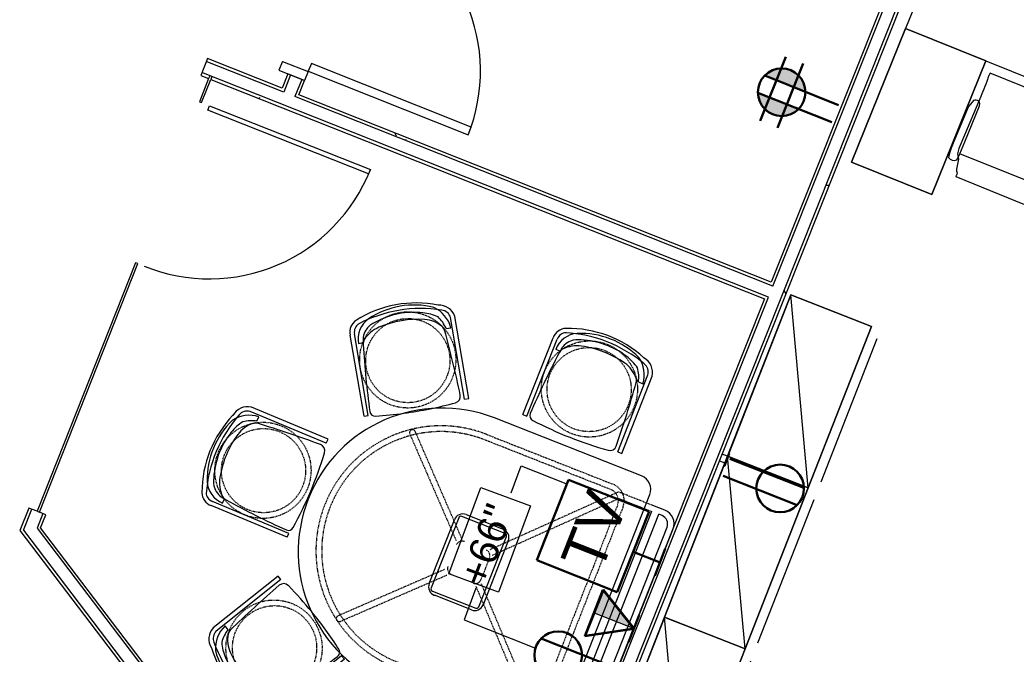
# Model space of a CAD drawing. Header units: inches. Extents: x -13 to 4331, y -638 to 2885.
# Drawn here: x 3020.1 to 3227.2, y 1722.7 to 1854.6 of the extents above; entities that cross this region are included whole.
import ezdxf

# ---------------------------------------------------------------- set-up
doc = ezdxf.new("R2010")
doc.units = ezdxf.units.IN
doc.header["$MEASUREMENT"] = 0
doc.linetypes.add('Steelcase Hidden Lines', pattern=[0.11811, 0.07874, -0.03937])
for name, color, linetype, lineweight in [('A-ANNO-NOTE', 131, 'Continuous', 30), ('A-DETL', 90, 'Continuous', 9), ('A-DOOR', 31, 'Continuous', 13), ('A-DOOR-FRAM', 31, 'Continuous', 20), ('A-GENM', 13, 'Continuous', 9), ('A-WALL', 113, 'Continuous', 9), ('A-WALL-PATT', 111, 'Continuous', 13), ('E-ELEC-FIXT', 91, 'Continuous', 9), ('G-ANNO-TEXT', 231, 'Continuous', 9), ('I-FURN', 30, 'Continuous', 9), ('I-FURN-PNLS', 30, 'Continuous', 9), ('I-WALL', 2, 'Continuous', 13)]:
    doc.layers.add(name, color=color, linetype=linetype, lineweight=lineweight)
doc.styles.add('Swis721 Lt BT', font='swissl.ttf', dxfattribs={"height": 9})
doc.styles.add('Swis721 Lt BT_1', font='swissl.ttf', dxfattribs={"height": 6})
pattern_1 = [(0, (0, 0), (30.72, 7.68), [1.267, -21.773, 1.267, -21.773, -122.88]), (0, (0, 0), (30.72, 7.68), [-46.08, 1.267, -44.813, 1.267, -21.773, -53.76]), (0, (0, 0), (30.72, 7.68), [-115.2, 1.267, -14.093, 1.267, -37.133]), (120, (11.52, 3.84), (-22.011075, 22.7643), [1.267, -21.773, 1.267, -21.773, -122.88]), (120, (11.52, 3.84), (-22.011075, 22.7643), [-46.08, 1.267, -44.813, 1.267, -21.773, -53.76]), (120, (11.52, 3.84), (-22.011075, 22.7643), [-115.2, 1.267, -14.093, 1.267, -37.133]), (240, (15.36, 19.2), (-8.708925, -30.4443), [1.267, -21.773, 1.267, -21.773, -122.88]), (240, (15.36, 19.2), (-8.708925, -30.4443), [-46.08, 1.267, -44.813, 1.267, -21.773, -53.76]), (240, (15.36, 19.2), (-8.708925, -30.4443), [-115.2, 1.267, -14.093, 1.267, -37.133])]

# ---------------------------------------------------------------- blocks, each defined once
blk = doc.blocks.new('F - BENCHING _RECTANGULAR-1 CHAIRS_ - F - BENCHING _RECTANGULAR-1 CHAIRS_-5112091-FIRST FLOOR POWER _ SIGNAL')
at = {"layer": 'I-FURN'}
for p, q in [((8.75, 39.66), (-8.68, 39.66)), ((-9.14, 38.18), (-9.54, 36.11)), ((-8.99, 38.56), (-9.14, 38.18)), ((-8.74, 38.82), (-8.99, 38.56)), ((9.06, 38.56), (8.8, 38.82)), ((9.13, 38.42), (9.06, 38.56)), ((9.21, 38.18), (9.13, 38.42)), ((9.61, 36.11), (9.21, 38.18)), ((-11.7, 35.95), (-11.77, 35.18)), ((-11.59, 36.56), (-11.7, 35.95)), ((-9.77, 35.78), (-10.18, 35.18)), ((-9.79, 36.11), (-9.81, 36.34)), ((-9.73, 34.95), (-9.79, 36.11)), ((-9.54, 36.11), (-9.77, 35.78)), ((9.84, 35.78), (9.61, 36.11)), ((9.86, 36.11), (9.79, 34.95)), ((10.24, 35.18), (9.84, 35.78)), ((9.88, 36.34), (9.86, 36.11)), ((11.77, 35.95), (11.66, 36.56)), ((11.84, 35.18), (11.77, 35.95)), ((-11.8, 34.53), (-11.85, 32.67)), ((-11.77, 35.18), (-11.8, 34.53)), ((-10.18, 35.18), (-10.28, 34.02)), ((-10.28, 34.02), (-10.28, 31.02)), ((-9.68, 32.27), (-9.73, 34.95)), ((-9.73, 34.95), (9.79, 34.95)), ((9.79, 34.95), (9.75, 32.27)), ((10.35, 34.02), (10.24, 35.18)), ((10.35, 31.02), (10.35, 34.02)), ((11.87, 34.53), (11.84, 35.18)), ((11.92, 32.67), (11.87, 34.53)), ((-11.85, 32.67), (-11.75, 25.67)), ((-9.68, 24.18), (-9.68, 32.27)), ((9.75, 32.27), (9.75, 24.18)), ((11.82, 25.67), (11.92, 32.67)), ((-10.28, 31.02), (-10.17, 23.35)), ((10.24, 23.35), (10.35, 31.02)), ((-11.75, 25.67), (-11.69, 25.08)), ((-11.69, 25.08), (-11.2, 23.58)), ((11.27, 23.58), (11.76, 25.08)), ((11.76, 25.08), (11.82, 25.67)), ((-9.74, 23.68), (-9.68, 24.18)), ((9.75, 24.18), (9.81, 23.68)), ((-10.14, 17.03), (10.2, 17.03))]:
    blk.add_line(p, q, dxfattribs=at)
for centre, radius, start, end in [((-10.82, 35.49), 1.32, 40.065, 125.935), ((10.89, 35.49), 1.32, 54.065, 139.935), ((-10.48, 24.43), 1.12, 229.743, 286.0891), ((-10.4, 24.1), 0.781, 286.8466, 327.6782), ((10.47, 24.1), 0.781, 212.3218, 253.1534), ((10.55, 24.43), 1.12, 253.9109, 310.257)]:
    blk.add_arc(centre, radius, start, end, dxfattribs=at)
for points, knots in [([(-8.68, 39.66), (-8.68, 39.66), (-8.69, 39.64), (-8.7, 39.59), (-8.71, 39.53), (-8.71, 39.44), (-8.72, 39.34), (-8.73, 39.19), (-8.73, 39.01), (-8.74, 38.87), (-8.74, 38.82)], [0, 0, 0, 0, 0.111111, 0.222222, 0.333333, 0.444444, 0.555556, 0.666667, 0.888889, 1, 1, 1, 1]), ([(8.8, 38.82), (8.8, 39.01), (8.79, 39.28), (8.78, 39.5), (8.77, 39.59), (8.76, 39.64), (8.75, 39.66), (8.75, 39.66)], [0, 0, 0, 0, 0.444444, 0.666667, 0.777778, 0.888889, 1, 1, 1, 1]), ([(-10.18, 17.97), (-10.18, 17.89), (-10.18, 17.73), (-10.18, 17.4), (-10.16, 17.1), (-10.14, 17.03), (-10.14, 17.03)], [0, 0, 0, 0, 0.181818, 0.363636, 0.727273, 1, 1, 1, 1]), ([(10.2, 17.03), (10.21, 17.03), (10.21, 17.03), (10.22, 17.06), (10.23, 17.12), (10.23, 17.19), (10.24, 17.27), (10.25, 17.41), (10.25, 17.64), (10.25, 17.85), (10.25, 17.97)], [0, 0, 0, 0, 0.090909, 0.181818, 0.272727, 0.363636, 0.454545, 0.545455, 0.727273, 1, 1, 1, 1])]:
    blk.add_open_spline(points, degree=3, knots=knots, dxfattribs=at)
for points in [[(-10.17, 23.35), (-10.16, 22.62), (-10.15, 21.16), (-10.14, 19.68), (-10.13, 18.94)], [(10.2, 18.94), (10.2, 19.68), (10.21, 21.16), (10.23, 22.62), (10.24, 23.35)], [(-10.13, 18.94), (-10.14, 18.78), (-10.16, 18.46), (-10.17, 18.13), (-10.18, 17.97)], [(10.25, 17.97), (10.24, 18.13), (10.23, 18.46), (10.21, 18.78), (10.2, 18.94)]]:
    blk.add_open_spline(points, degree=3, dxfattribs=at)
at = {"layer": 'I-FURN-PNLS'}
for p, q in [((30, 15), (-30, 15)), ((-30, 15), (-30, -15)), ((30, -15), (30, 15)), ((-30, -15), (30, -15))]:
    blk.add_line(p, q, dxfattribs=at)
blk = doc.blocks.new('Furniture 54 - Furniture 1-5239269-FIRST FLOOR POWER _ SIGNAL')
at = {"layer": 'I-FURN'}
for p, q in [((2789.81, 1300.35), (2786.16, 1270.57)), ((2786.16, 1270.57), (2789.81, 1300.35)), ((2807.68, 1298.15), (2789.81, 1300.35)), ((2789.81, 1300.35), (2807.68, 1298.15)), ((2804.02, 1268.38), (2807.68, 1298.15)), ((2807.68, 1298.15), (2804.02, 1268.38)), ((2786.16, 1270.57), (2804.02, 1268.38)), ((2804.02, 1268.38), (2786.16, 1270.57))]:
    blk.add_line(p, q, dxfattribs=at)
blk = doc.blocks.new('Steelcase - Media Scape - Table - Stool Height - Medium D Shape with Attached Totem - Laminate Top - Single Monitor-5438719-FIRST FLOOR POWER _ SIGNAL')
at = {"layer": 'I-FURN'}
for p, q in [((56.55, 0), (12.53, 0)), ((56.38, -1.31), (12.63, -1.31)), ((9.53, -3), (9.53, -5.69)), ((10.78, -3.17), (10.78, -3.88)), ((58.23, -3.88), (10.78, -3.88)), ((58.23, -3.88), (58.23, -3.16)), ((59.55, -5.69), (59.55, -3)), ((10.78, -5.5), (58.3, -5.5)), ((61.41, -7.14), (7.66, -7.14)), ((4.66, -10.14), (4.66, -43.01)), ((64.41, -43.01), (64.41, -10.14)), ((27.4, -31), (41.68, -31)), ((25.52, -41.14), (25.52, -32.87)), ((26.2, -32.18), (26.2, -41.85)), ((42.38, -31.68), (26.7, -31.68)), ((42.88, -41.85), (42.88, -32.18)), ((43.55, -32.87), (43.55, -41.14)), ((26.7, -42.35), (42.38, -42.35)), ((41.67, -43.03), (27.41, -43.03))]:
    blk.add_line(p, q, dxfattribs=at)
at = {"layer": 'I-FURN', "linetype": 'Steelcase Hidden Lines'}
for p, q in [((9.53, -5.69), (9.53, -13.38)), ((10.78, -12.85), (10.78, -5.5)), ((58.3, -12.85), (58.3, -5.5)), ((59.55, -5.69), (59.55, -13.38)), ((12.15, -11.37), (56.79, -11.37)), ((9.53, -13.38), (30.48, -33.84)), ((31.35, -32.94), (10.78, -12.85)), ((12.15, -12.57), (56.79, -12.57)), ((58.3, -12.85), (37.73, -32.94)), ((38.6, -33.84), (59.55, -13.38)), ((8.45, -43.23), (8.45, -15.07)), ((9.65, -15.07), (9.65, -43.23)), ((59.29, -15.07), (59.29, -43.23)), ((60.49, -15.07), (60.49, -43.23)), ((32.1, -33.33), (36.98, -33.33)), ((30.4, -40.25), (13.32, -57.33)), ((14.24, -58.18), (31.28, -41.14)), ((37.78, -41.14), (54.89, -58.24)), ((55.74, -57.33), (38.66, -40.25))]:
    blk.add_line(p, q, dxfattribs=at)
at = {"layer": 'I-FURN'}
for centre, radius, start, end in [((56.55, -3), 3, 0, 90), ((12.53, -3), 3, 90, 180), ((12.63, -3.17), 1.85, 90, 180), ((56.38, -3.16), 1.85, 0, 90), ((7.66, -10.14), 3, 90, 180), ((61.41, -10.14), 3, 0, 90), ((27.4, -32.87), 1.88, 90, 180), ((41.68, -32.87), 1.88, 360, 90), ((26.7, -32.18), 0.5, 90, 180), ((42.38, -32.18), 0.5, 0, 90), ((27.41, -41.14), 1.89, 180, 270), ((41.67, -41.14), 1.89, 270, 0), ((34.54, -43.01), 29.87, 180, 360), ((26.7, -41.85), 0.5, 180, 270), ((42.38, -41.85), 0.5, 270, 360)]:
    blk.add_arc(centre, radius, start, end, dxfattribs=at)
at = {"layer": 'I-FURN', "linetype": 'Steelcase Hidden Lines'}
for centre, radius, start, end in [((12.15, -15.07), 3.7, 90, 180), ((56.79, -15.07), 3.7, 0, 90), ((12.15, -15.07), 2.5, 90, 180), ((56.79, -15.07), 2.5, 0, 90), ((32.1, -34.58), 1.25, 90, 180), ((36.98, -34.58), 1.25, 0, 90), ((32.1, -39.45), 1.25, 180, 270), ((36.98, -39.45), 1.25, 270, 360), ((34.47, -43.23), 26.02, 180, 360), ((34.47, -43.23), 24.82, 180, 360), ((13.77, -57.77), 0.625, 134.9966, 318.8971), ((55.3, -57.77), 0.625, 228.904, 45.0034)]:
    blk.add_arc(centre, radius, start, end, dxfattribs=at)
blk = doc.blocks.new('Steelcase - Seating - QiVi 428 Series - Collaborative Stool - With Arm - Upholstered Seat-5442128-FIRST FLOOR POWER _ SIGNAL')
at = {"layer": 'I-FURN'}
for p, q in [((-10.79, 0.82), (-10.79, 17.92)), ((-9.89, 0.82), (-9.89, 18.04)), ((10.39, 0.82), (10.39, 18.01)), ((11.31, 0.82), (11.31, 18.1)), ((-9.4, 15.93), (-8.39, 15.93)), ((9.08, 15.92), (10.08, 15.92)), ((-10.79, 0.82), (-9.89, 0.82)), ((10.39, 0.82), (11.31, 0.82))]:
    blk.add_line(p, q, dxfattribs=at)
at = {"layer": 'I-FURN', "linetype": 'Steelcase Hidden Lines'}
for centre, radius in [((0.13, 10.82), 10), ((0.12, 10.68), 8.75)]:
    blk.add_circle(centre, radius, dxfattribs=at)
at = {"layer": 'I-FURN'}
for centre, radius, start, end in [((-7.92, 18.1), 2.87, 112.5463, 183.4526), ((-0.08, -0.79), 23.33, 69.0021, 112.5463), ((-0.02, -6.46), 27.76, 71.3661, 108.6339), ((0.48, 4.93), 17.17, 66.5517, 113.8983), ((7.9, 17.55), 3.45, 9.1107, 83.6604), ((-7.76, 18.04), 2.13, 116, 180), ((-4.21, 15.96), 5.19, 115.8845, 180.3728), ((-4.33, 15.61), 4.16, 102.0874, 133.3802), ((0.26, 3.87), 16.73, 73.9234, 109.0533), ((0.18, -1.7), 20.78, 76.5615, 103.4385), ((1.99, 9.88), 10.48, 56.0766, 73.9234), ((3.58, 15.33), 6.53, 5.1924, 55.1011), ((8.11, 17.66), 2.31, 8.6339, 71.3661), ((-4.54, 15.83), 3.86, 133.3802, 178.6198), ((-4.54, 15.83), 3.86, 133.3802, 178.6198), ((-3.04, 11.79), 6.91, 103.4385, 137.0794), ((3.52, 12.28), 6.4, 41.0977, 76.5615), ((2.26, 14.34), 7, 13.0614, 37.1865), ((162.99, -3.25), 172.49, 173.7599, 178.4047), ((-6.37, 15.27), 2.12, 144.5685, 173.7599), ((7.19, 15.49), 1.53, 5.5874, 41.0977), ((-241.76, -8.87), 251.67, 2.4378, 5.5874), ((-8.33, 1.52), 1.11, 178.4047, 264.1257), ((0.12, 83.62), 83.64, 264.1257, 275.7023), ((8.29, 1.78), 1.39, 275.7023, 2.4378)]:
    blk.add_arc(centre, radius, start, end, dxfattribs=at)
blk = doc.blocks.new('Steelcase - Seating - QiVi 428 Series - Collaborative Stool - With Arm - Upholstered Seat-V14-FIRST FLOOR POWER _ SIGNAL')
at = {"layer": 'I-FURN'}
for p, q in [((-10.79, 0.82), (-10.79, 17.92)), ((-9.89, 0.82), (-9.89, 18.04)), ((10.39, 0.82), (10.39, 18.01)), ((11.31, 0.82), (11.31, 18.1)), ((-9.4, 15.93), (-8.39, 15.93)), ((9.08, 15.92), (10.08, 15.92)), ((-10.79, 0.82), (-9.89, 0.82)), ((10.39, 0.82), (11.31, 0.82))]:
    blk.add_line(p, q, dxfattribs=at)
at = {"layer": 'I-FURN', "linetype": 'Steelcase Hidden Lines'}
for centre, radius in [((0.13, 10.82), 10), ((0.12, 10.68), 8.75)]:
    blk.add_circle(centre, radius, dxfattribs=at)
at = {"layer": 'I-FURN'}
for centre, radius, start, end in [((-7.92, 18.1), 2.87, 112.5463, 183.4526), ((-0.08, -0.79), 23.33, 69.0021, 112.5463), ((-0.02, -6.46), 27.76, 71.3661, 108.6339), ((0.48, 4.93), 17.17, 66.5517, 113.8983), ((7.9, 17.55), 3.45, 9.1107, 83.6604), ((-7.76, 18.04), 2.13, 116, 180), ((-4.21, 15.96), 5.19, 115.8845, 180.3728), ((-4.33, 15.61), 4.16, 102.0874, 133.3802), ((0.26, 3.87), 16.73, 73.9234, 109.0533), ((0.18, -1.7), 20.78, 76.5615, 103.4385), ((1.99, 9.88), 10.48, 56.0766, 73.9234), ((3.58, 15.33), 6.53, 5.1924, 55.1011), ((8.11, 17.66), 2.31, 8.6339, 71.3661), ((-4.54, 15.83), 3.86, 133.3802, 178.6198), ((-4.54, 15.83), 3.86, 133.3802, 178.6198), ((-3.04, 11.79), 6.91, 103.4385, 137.0794), ((3.52, 12.28), 6.4, 41.0977, 76.5615), ((2.26, 14.34), 7, 13.0614, 37.1865), ((162.99, -3.25), 172.49, 173.7599, 178.4047), ((-6.37, 15.27), 2.12, 144.5685, 173.7599), ((7.19, 15.49), 1.53, 5.5874, 41.0977), ((-241.76, -8.87), 251.67, 2.4378, 5.5874), ((-8.33, 1.52), 1.11, 178.4047, 234.5305), ((-8.33, 1.52), 1.11, 234.5305, 264.1257), ((0.12, 83.62), 83.64, 264.1257, 270.696), ((0.12, 83.62), 83.64, 270.696, 275.7023), ((8.29, 1.78), 1.39, 275.7023, 2.4378)]:
    blk.add_arc(centre, radius, start, end, dxfattribs=at)
blk = doc.blocks.new('Steelcase - Seating - QiVi 428 Series - Collaborative Stool - With Arm - Upholstered Seat-V15-FIRST FLOOR POWER _ SIGNAL')
at = {"layer": 'I-FURN'}
for p, q in [((-10.79, 0.82), (-10.79, 17.92)), ((-9.89, 0.82), (-9.89, 18.04)), ((10.39, 0.82), (10.39, 18.01)), ((11.31, 0.82), (11.31, 18.1)), ((-9.4, 15.93), (-8.39, 15.93)), ((9.08, 15.92), (10.08, 15.92)), ((-10.79, 0.82), (-9.89, 0.82)), ((10.39, 0.82), (11.31, 0.82))]:
    blk.add_line(p, q, dxfattribs=at)
at = {"layer": 'I-FURN', "linetype": 'Steelcase Hidden Lines'}
for centre, radius in [((0.13, 10.82), 10), ((0.12, 10.68), 8.75)]:
    blk.add_circle(centre, radius, dxfattribs=at)
at = {"layer": 'I-FURN'}
for centre, radius, start, end in [((-7.92, 18.1), 2.87, 112.5463, 183.4526), ((-0.08, -0.79), 23.33, 69.0021, 112.5463), ((-0.02, -6.46), 27.76, 71.3661, 108.6339), ((0.48, 4.93), 17.17, 66.5517, 113.8983), ((7.9, 17.55), 3.45, 9.1107, 83.6604), ((-7.76, 18.04), 2.13, 116, 180), ((-4.21, 15.96), 5.19, 115.8845, 180.3728), ((-4.33, 15.61), 4.16, 102.0874, 133.3802), ((0.26, 3.87), 16.73, 73.9234, 109.0533), ((0.18, -1.7), 20.78, 76.5615, 103.4385), ((1.99, 9.88), 10.48, 56.0766, 73.9234), ((3.58, 15.33), 6.53, 5.1924, 55.1011), ((8.11, 17.66), 2.31, 8.6339, 71.3661), ((-4.54, 15.83), 3.86, 133.3802, 178.6198), ((-4.54, 15.83), 3.86, 133.3802, 178.6198), ((-3.04, 11.79), 6.91, 103.4385, 137.0794), ((3.52, 12.28), 6.4, 41.0977, 76.5615), ((2.26, 14.34), 7, 13.0614, 37.1865), ((162.99, -3.25), 172.49, 173.7599, 178.4047), ((-6.37, 15.27), 2.12, 144.5685, 173.7599), ((7.19, 15.49), 1.53, 5.5874, 41.0977), ((-241.76, -8.87), 251.67, 2.4378, 5.5874), ((-8.33, 1.52), 1.11, 178.4047, 264.1257), ((0.12, 83.62), 83.64, 264.1257, 268.1954), ((0.12, 83.62), 83.64, 268.1954, 271.9874), ((0.12, 83.62), 83.64, 271.9874, 275.7023), ((8.29, 1.78), 1.39, 275.7023, 2.4378)]:
    blk.add_arc(centre, radius, start, end, dxfattribs=at)
blk = doc.blocks.new('furniture_storage_file_label - 36_x5 High-5454851-FIRST FLOOR POWER _ SIGNAL')
at = {"layer": 'I-FURN'}
for p, q in [((0, 0), (36, 18)), ((0, 0), (0, 18)), ((0, 18), (36, 18)), ((36, 18), (36, 0)), ((36, 0), (0, 0)), ((34.05, -2), (2.05, -2))]:
    blk.add_line(p, q, dxfattribs=at)
blk = doc.blocks.new('Color Block - Color Block-5454858-FIRST FLOOR POWER _ SIGNAL')
at = {"layer": 'A-GENM'}
for p, q in [((-18, 8.81), (-18, -9)), ((18, 9), (-17.4, 9)), ((18, -9), (18, 9)), ((-18, -9), (18, -9))]:
    blk.add_line(p, q, dxfattribs=at)
blk = doc.blocks.new('Color Block - Color Block-V50-FIRST FLOOR POWER _ SIGNAL')
at = {"layer": 'A-GENM'}
for p, q in [((15.85, 9), (-18, 9)), ((-18, 9), (-18, -9)), ((18, -9), (18, 8.81)), ((-18, -9), (18, -9))]:
    blk.add_line(p, q, dxfattribs=at)
blk = doc.blocks.new('Color Block - Color Block-V51-FIRST FLOOR POWER _ SIGNAL')
at = {"layer": 'A-GENM'}
for p, q in [((18, 9), (-18, 9)), ((-18, 9), (-18, -9)), ((18, -9), (18, 9)), ((-18, -9), (18, -9))]:
    blk.add_line(p, q, dxfattribs=at)
blk = doc.blocks.new('Single Glass Door - 36_ x 96_-5545043-FIRST FLOOR POWER _ SIGNAL')
at = {"layer": 'A-DOOR', "lineweight": 20}
for p, q in [((17, -2), (18, -2)), ((17, -38), (17, -2)), ((18, -2), (18, -38)), ((18, -38), (17, -38))]:
    blk.add_line(p, q, dxfattribs=at)
at = {"layer": 'A-DOOR', "lineweight": 9}
blk.add_arc((18, -2), 36, 179.5, 270, dxfattribs=at)
blk = doc.blocks.new('Single Flush - OTJ_SOLIDFLUSH_ALUM-5659429-FIRST FLOOR POWER _ SIGNAL')
at = {"layer": 'A-DOOR', "lineweight": 20}
for p, q in [((16.15625, 37.6875), (16.15625, 1.875)), ((17.90625, 37.6875), (16.15625, 37.6875)), ((17.90625, 1.875), (17.90625, 37.6875)), ((16.15625, 1.875), (17.90625, 1.875))]:
    blk.add_line(p, q, dxfattribs=at)
at = {"layer": 'A-DOOR', "lineweight": 9}
blk.add_arc((17.90625, 1.875), 35.8125, 90, 180.5, dxfattribs=at)
at = {"layer": 'A-DOOR-FRAM'}
for p, q in [((-20, -3.875), (-20, 1.875)), ((-20, 1.875), (-18, 1.875)), ((-18, -3.875), (-18, 1.875)), ((18.000004, -3.875), (18.000004, 1.875)), ((18.000004, 1.875), (20.000004, 1.875)), ((20.000004, -3.875), (20.000004, 1.875)), ((-20, -3.875), (-18, -3.875)), ((18.000004, -3.875), (20.000004, -3.875))]:
    blk.add_line(p, q, dxfattribs=at)
blk = doc.blocks.new('PS - Power Device _Wall Base_ - Duplex-V55-FIRST FLOOR POWER _ SIGNAL')
at = {"layer": 'E-ELEC-FIXT'}
for p, q in [((3167.22, 1763.86), (3166.09, 1764.3)), ((3166.44, 1761.88), (3167.45, 1764.44)), ((3167.62, 1764.37), (3166.62, 1761.81)), ((3167.62, 1764.37), (3167.45, 1764.44)), ((3165.53, 1762.91), (3166.67, 1762.46)), ((3166.44, 1761.88), (3166.62, 1761.81))]:
    blk.add_line(p, q, dxfattribs=at)

msp = doc.modelspace()

# ---------------------------------------------------------------- hatches: boundary and pattern name
at = {"layer": 'A-ANNO-NOTE', "lineweight": 9}
for points in [[(3183, 1841.52), (3176.08, 1843.87), (3175.13, 1843.19), (3180.4, 1842.07)], [(3176.08, 1843.87), (3177.81, 1844.44), (3177.42, 1844.37)], [(3176.08, 1843.87), (3179.37, 1844.4), (3177.81, 1844.44)], [(3182.33, 1842.64), (3179.37, 1844.4), (3176.08, 1843.87), (3181.13, 1842.87)], [(3176.08, 1843.87), (3177.42, 1844.37), (3176.79, 1844.19)], [(3183, 1841.52), (3182.33, 1842.64), (3176.08, 1843.87), (3180.4, 1842.4)], [(3179.37, 1844.4), (3178.59, 1844.48), (3177.81, 1844.44)], [(3182.33, 1842.64), (3181.17, 1843.68), (3179.37, 1844.4), (3181.93, 1842.87)], [(3181.17, 1843.68), (3180, 1844.24), (3179.37, 1844.4)], [(3181.17, 1843.68), (3180.6, 1844), (3180, 1844.24)], [(3183.42, 1839.62), (3175.13, 1843.19), (3174.94, 1843), (3180.4, 1840.83)], [(3183.42, 1839.62), (3183.37, 1840.27), (3175.13, 1843.19), (3180.4, 1840.92)], [(3183.37, 1840.27), (3183, 1841.52), (3175.13, 1843.19), (3180.4, 1841.32)], [(3182.33, 1842.64), (3181.79, 1843.2), (3181.17, 1843.68), (3182.07, 1842.87)], [(3183, 1841.52), (3182.77, 1841.99), (3182.33, 1842.64)], [(3183.37, 1840.27), (3183.29, 1840.66), (3183, 1841.52)], [(3183.29, 1840.66), (3183.19, 1841.03), (3183, 1841.52)], [(3181.91, 1835.97), (3182, 1836.06), (3173.52, 1839.44), (3180.4, 1836.6)], [(3181.91, 1835.97), (3173.52, 1839.44), (3173.62, 1838.54), (3180.4, 1836.44)], [(3181.51, 1835.63), (3181.91, 1835.97), (3173.62, 1838.54), (3180.4, 1836.04)], [(3174.17, 1837.08), (3173.62, 1838.54), (3173.79, 1837.91)], [(3176.46, 1835.01), (3181.51, 1835.63), (3173.62, 1838.54)], [(3176.46, 1835.01), (3173.62, 1838.54), (3174.17, 1837.08)], [(3175.77, 1835.39), (3174.17, 1837.08), (3174.61, 1836.43)], [(3176.46, 1835.01), (3174.17, 1837.08), (3175.77, 1835.39)], [(3175.77, 1835.39), (3174.61, 1836.43), (3175.05, 1835.95)], [(3177.58, 1834.67), (3181.51, 1835.63), (3176.46, 1835.01)], [(3177.58, 1834.67), (3179.52, 1834.7), (3181.51, 1835.63), (3180.4, 1835.36)], [(3179.52, 1834.7), (3180.15, 1834.88), (3181.51, 1835.63), (3180.4, 1835.11)], [(3180.15, 1834.88), (3180.97, 1835.26), (3181.51, 1835.63), (3180.4, 1835.02)], [(3178.75, 1834.59), (3179.52, 1834.7), (3177.58, 1834.67)], [(3178.35, 1834.59), (3178.75, 1834.59), (3177.58, 1834.67)], [(3147.81, 1728.01), (3141.39, 1736.08), (3139.5, 1731.28)]]:
    msp.add_hatch(color=256, dxfattribs=at).paths.add_polyline_path(points, flags=0)
at = {"layer": 'A-WALL-PATT', "lineweight": 9}
h = msp.add_hatch(dxfattribs=at)
h.set_pattern_fill('FP_13', color=256, style=0, pattern_type=2)
h.set_pattern_definition(pattern_1)
h.paths.add_polyline_path([(3083.77, 1566.32), (3084.37, 1567.82), (3083.79, 1568.05), (3083.19, 1566.55)], flags=0)
h.paths.add_polyline_path([(3084.56, 1568.28), (3109.8, 1631.59), (3109.36, 1632.17), (3083.98, 1568.52)], flags=0)
h.paths.add_polyline_path([(3110.88, 1634.3), (3175.7, 1796.93), (3175.15, 1797.15), (3156, 1749.11), (3155.9, 1748.73), (3139.69, 1707.63), (3139.39, 1707.09), (3139.13, 1706.82), (3110.44, 1634.88), (3110.71, 1634.52)], flags=0)
h.paths.add_polyline_path([(3176.66, 1799.24), (3208.64, 1879.45), (3208.06, 1879.69), (3176.08, 1799.47), (3176.31, 1799.38)], flags=0)
h.paths.add_polyline_path([(3209.57, 1881.78), (3248.89, 1980.38), (3248.31, 1980.61), (3208.99, 1882.01), (3209.22, 1881.92)], flags=0)
h.paths.add_polyline_path([(3249.82, 1982.7), (3305.39, 2122.05), (3304.81, 2122.28), (3249.24, 1982.93), (3249.47, 1982.84)], flags=0)
h = msp.add_hatch(dxfattribs=at)
h.set_pattern_fill('FP_13', color=256, style=0, pattern_type=2)
h.set_pattern_definition(pattern_1)
h.paths.add_polyline_path([(3086.67, 1565.16), (3087.27, 1566.66), (3086.69, 1566.89), (3086.09, 1565.39)], flags=0)
h.paths.add_polyline_path([(3087.46, 1567.13), (3135.67, 1688.02), (3135.09, 1688.25), (3086.88, 1567.36)], flags=0)
h.paths.add_polyline_path([(3136.59, 1690.34), (3254.15, 1985.13), (3253.57, 1985.37), (3136.01, 1690.57), (3136.11, 1690.53)], flags=0)
h.paths.add_polyline_path([(3254.34, 1985.6), (3308.29, 2120.89), (3307.71, 2121.12), (3253.76, 1985.83), (3254.15, 1985.67)], flags=0)
h = msp.add_hatch(dxfattribs=at)
h.set_pattern_fill('FP_13', color=256, style=0, pattern_type=2)
h.set_pattern_definition(pattern_1)
h.paths.add_polyline_path([(3075.15, 1840.14), (3076.34, 1843.13), (3075.76, 1843.36), (3074.57, 1840.37), (3074.92, 1840.24)], flags=0)
h.paths.add_polyline_path([(3091.16, 1880.28), (3108.94, 1924.87), (3108.36, 1925.1), (3090.58, 1880.51)], flags=0)
h.paths.add_polyline_path([(3123.76, 1962.02), (3147.41, 2021.32), (3146.83, 2021.55), (3123.18, 1962.25)], flags=0)
h.paths.add_polyline_path([(3147.59, 2021.78), (3148.17, 2023.24), (3147.59, 2023.46), (3147.01, 2022.01), (3147.41, 2021.86)], flags=0)
h = msp.add_hatch(dxfattribs=at)
h.set_pattern_fill('FP_13', color=256, style=0, pattern_type=2)
h.set_pattern_definition(pattern_1)
h.paths.add_polyline_path([(3078.06, 1838.99), (3079.25, 1841.97), (3078.67, 1842.2), (3077.48, 1839.22)], flags=0)
h.paths.add_polyline_path([(3094.06, 1879.12), (3099.25, 1892.13), (3098.73, 1892.34), (3109.38, 1919.04), (3109.32, 1919.07), (3093.48, 1879.36)], flags=0)
h.paths.add_polyline_path([(3110.83, 1921.16), (3111.84, 1923.71), (3111.26, 1923.94), (3110.25, 1921.39)], flags=0)
h.paths.add_polyline_path([(3126.66, 1960.86), (3149.92, 2019.18), (3149.34, 2019.4), (3126.08, 1961.1)], flags=0)
h = msp.add_hatch(dxfattribs=at)
h.set_pattern_fill('FP_13', color=256, style=0, pattern_type=2)
h.set_pattern_definition(pattern_1)
h.paths.add_polyline_path([(3176.08, 1799.47), (3176.31, 1800.05), (3077.48, 1839.22), (3077.25, 1838.64), (3175.73, 1799.61)], flags=0)
h.paths.add_polyline_path([(3074.92, 1839.56), (3075.15, 1840.14), (3059.06, 1846.52), (3058.82, 1845.94), (3066.78, 1842.79)], flags=0)
h = msp.add_hatch(dxfattribs=at)
h.set_pattern_fill('FP_13', color=256, style=0, pattern_type=2)
h.set_pattern_definition(pattern_1)
h.paths.add_polyline_path([(3174.92, 1796.57), (3175.15, 1797.15), (3060, 1842.79), (3059.77, 1842.21), (3174.04, 1796.92)], flags=0)
h.paths.add_polyline_path([(3059.3, 1842.39), (3059.53, 1842.97), (3057.9, 1843.62), (3057.67, 1843.04), (3058.82, 1842.58)], flags=0)
h = msp.add_hatch(dxfattribs=at)
h.set_pattern_fill('FP_13', color=256, style=0, pattern_type=2)
h.set_pattern_definition(pattern_1)
h.paths.add_polyline_path([(3109.09, 1631.49), (3109.36, 1632.17), (3020.33, 1749.06), (3020.06, 1748.39), (3106, 1635.56)], flags=0)
h = msp.add_hatch(dxfattribs=at)
h.set_pattern_fill('FP_13', color=256, style=0, pattern_type=2)
h.set_pattern_definition(pattern_1)
h.paths.add_polyline_path([(3110.44, 1634.88), (3110.71, 1635.56), (3023.89, 1749.55), (3023.62, 1748.87), (3109.92, 1635.56)], flags=0)

# ---------------------------------------------------------------- linework, layer by layer
at = {"layer": 'A-ANNO-NOTE'}
for p, q in [((3174.03, 1833.58), (3179.35, 1846.91)), ((3177.59, 1832.16), (3182.91, 1845.49)), ((3190.29, 1836.88), (3174.94, 1843)), ((3188.87, 1833.32), (3173.52, 1839.44)), ((3167.71, 1763.31), (3183.1, 1757.28)), ((3167.71, 1763.31), (3183.1, 1757.28)), ((3134.14, 1758.96), (3127.54, 1742.22)), ((3150.88, 1752.37), (3134.14, 1758.96)), ((3166.31, 1759.75), (3181.7, 1753.71)), ((3144.29, 1735.62), (3150.88, 1752.37)), ((3154.27, 1744.59), (3152.07, 1739)), ((3127.54, 1742.22), (3144.29, 1735.62)), ((3153.17, 1741.79), (3147.59, 1743.99)), ((3137.53, 1726.47), (3141.31, 1736.07)), ((3137.61, 1726.49), (3141.39, 1736.08)), ((3147.74, 1728), (3141.31, 1736.07)), ((3147.81, 1728.01), (3141.39, 1736.08)), ((3148.83, 1730.79), (3146.64, 1725.21)), ((3147.74, 1728), (3137.53, 1726.47)), ((3147.81, 1728.01), (3137.61, 1726.49)), ((3143.84, 1719.9), (3128.47, 1725.96))]:
    msp.add_line(p, q, dxfattribs=at)
at = {"layer": 'A-ANNO-NOTE', "lineweight": 9}
for p, q in [((3174.94, 1843), (3183.42, 1839.62)), ((3182, 1836.06), (3173.52, 1839.44)), ((3141.39, 1736.08), (3139.5, 1731.28)), ((3147.81, 1728.01), (3141.39, 1736.08)), ((3139.5, 1731.28), (3147.81, 1728.01))]:
    msp.add_line(p, q, dxfattribs=at)
at = {"layer": 'A-ANNO-NOTE'}
for centre in [(3178.47, 1839.53), (3178.15, 1757.16), (3132.01, 1722.5)]:
    msp.add_circle(centre, 4.95, dxfattribs=at)
at = {"layer": 'A-ANNO-NOTE', "lineweight": 9}
for start, end in [(1.0343, 135.4831), (181.0343, 315.4831)]:
    msp.add_arc((3178.47, 1839.53), 4.95, start, end, dxfattribs=at)
at = {"layer": 'A-DETL'}
for p, q in [((3122.21, 1756.26), (3124.29, 1761.89)), ((3124.29, 1761.89), (3133.58, 1758.19)), ((3109.25, 1739.43), (3115.89, 1757.36)), ((3115.89, 1757.36), (3126.21, 1753.54)), ((3126.21, 1753.54), (3119.56, 1735.6)), ((3119.56, 1735.6), (3109.25, 1739.43)), ((3114.86, 1736.42), (3112.42, 1729.86)), ((3112.42, 1729.86), (3127.29, 1723.93))]:
    msp.add_line(p, q, dxfattribs=at)
at = {"layer": 'A-WALL', "lineweight": 13}
for p, q in [((3136.01, 1690.57), (3307.71, 2121.12)), ((3176.66, 1799.24), (3208.64, 1879.45)), ((3074.92, 1839.56), (3058.82, 1845.94)), ((3175.73, 1796.92), (3057.9, 1843.62)), ((3059.53, 1842.97), (3059.3, 1842.39)), ((3060, 1842.79), (3059.77, 1842.21)), ((3076.34, 1843.13), (3074.92, 1839.56)), ((3078.67, 1842.2), (3077.25, 1838.64)), ((3176.66, 1799.24), (3077.25, 1838.64)), ((3110.88, 1634.3), (3175.73, 1796.92)), ((3020.77, 1748.48), (3022.51, 1752.86)), ((3024.83, 1751.93), (3023.62, 1748.87)), ((3023.64, 1752.41), (3024.1, 1752.22)), ((3020.77, 1748.48), (3109.8, 1631.59)), ((3023.62, 1748.87), (3110.88, 1634.3))]:
    msp.add_line(p, q, dxfattribs=at)
at = {"layer": 'I-WALL'}
for p, q in [((3136.82, 1690.92), (3254.15, 1985.13)), ((3207.83, 1879.11), (3176.31, 1800.05)), ((3059.06, 1846.52), (3057.67, 1843.04)), ((3074.57, 1840.37), (3059.06, 1846.52)), ((3059.3, 1842.39), (3057.39, 1837.57)), ((3057.67, 1843.04), (3059.3, 1842.39)), ((3057.85, 1837.38), (3059.77, 1842.21)), ((3059.77, 1842.21), (3174.92, 1796.57)), ((3075.76, 1843.36), (3074.57, 1840.37)), ((3079.25, 1841.97), (3075.76, 1843.36)), ((3078.06, 1838.99), (3079.25, 1841.97)), ((3057.39, 1837.57), (3057.85, 1837.38)), ((3176.31, 1800.05), (3078.06, 1838.99)), ((3044.12, 1804.1), (3023.64, 1752.41)), ((3024.1, 1752.22), (3044.59, 1803.92)), ((3044.59, 1803.92), (3044.12, 1804.1)), ((3174.92, 1796.57), (3155.85, 1748.76)), ((3021.93, 1753.09), (3020.06, 1748.39)), ((3023.64, 1752.41), (3021.93, 1753.09)), ((3025.42, 1751.7), (3024.1, 1752.22)), ((3024.33, 1748.97), (3025.42, 1751.7)), ((3110.71, 1635.56), (3024.33, 1748.97)), ((3155.85, 1748.74), (3110.71, 1635.56)), ((3020.06, 1748.39), (3109.09, 1631.49))]:
    msp.add_line(p, q, dxfattribs=at)

# ---------------------------------------------------------------- block references
at = {"layer": 'A-DOOR'}
for name, p, rotation in [('Single Flush - OTJ_SOLIDFLUSH_ALUM-5659429-FIRST FLOOR POWER _ SIGNAL', (3084.91, 1861.24), 248.2572690489944), ('Single Glass Door - 36_ x 96_-5545043-FIRST FLOOR POWER _ SIGNAL', (3050.99, 1820.74), 68.3805545101664)]:
    msp.add_blockref(name, p, dxfattribs=dict(at, rotation=rotation))
at = {"layer": 'A-GENM', "rotation": 68.59431895807654}
for name, p in [('Color Block - Color Block-5454858-FIRST FLOOR POWER _ SIGNAL', (3182.18, 1777.36)), ('Color Block - Color Block-V50-FIRST FLOOR POWER _ SIGNAL', (3169.04, 1743.84)), ('Color Block - Color Block-V51-FIRST FLOOR POWER _ SIGNAL', (3155.9, 1710.32))]:
    msp.add_blockref(name, p, dxfattribs=at)
at = {"layer": 'E-ELEC-FIXT'}
msp.add_blockref('PS - Power Device _Wall Base_ - Duplex-V55-FIRST FLOOR POWER _ SIGNAL', (0, 0), dxfattribs=at)
at = {"layer": 'I-FURN'}
for name, p, rotation in [('F - BENCHING _RECTANGULAR-1 CHAIRS_ - F - BENCHING _RECTANGULAR-1 CHAIRS_-5112091-FIRST FLOOR POWER _ SIGNAL', (3237.68, 1855.48), 157.9999999999956), ('Furniture 54 - Furniture 1-5239269-FIRST FLOOR POWER _ SIGNAL', (172.94, 1318.82), 344.9999999999936), ('Steelcase - Seating - QiVi 428 Series - Collaborative Stool - With Arm - Upholstered Seat-V15-FIRST FLOOR POWER _ SIGNAL', (3102.4, 1773.19), 9.649164753862777), ('furniture_storage_file_label - 36_x5 High-5454851-FIRST FLOOR POWER _ SIGNAL', (3183.99, 1757.31), 68.59431895807654), ('Steelcase - Seating - QiVi 428 Series - Collaborative Stool - With Arm - Upholstered Seat-5442128-FIRST FLOOR POWER _ SIGNAL', (3134.4, 1767.82), 338.4999999999981), ('Steelcase - Media Scape - Table - Stool Height - Medium D Shape with Attached Totem - Laminate Top - Single Monitor-5438719-FIRST FLOOR POWER _ SIGNAL', (3160.49, 1760.39), 248.4999999999978), ('Steelcase - Seating - QiVi 428 Series - Collaborative Stool - With Arm - Upholstered Seat-5442128-FIRST FLOOR POWER _ SIGNAL', (3080.53, 1756.64), 67.34754307739978), ('furniture_storage_file_label - 36_x5 High-5454851-FIRST FLOOR POWER _ SIGNAL', (3170.85, 1723.8), 68.59431895807654), ('Steelcase - Seating - QiVi 428 Series - Collaborative Stool - With Arm - Upholstered Seat-V14-FIRST FLOOR POWER _ SIGNAL', (3081.45, 1730.6), 128.500000872721), ('furniture_storage_file_label - 36_x5 High-5454851-FIRST FLOOR POWER _ SIGNAL', (3157.71, 1690.28), 68.59431895807654)]:
    msp.add_blockref(name, p, dxfattribs=dict(at, rotation=rotation))

# ---------------------------------------------------------------- texts
at = {"layer": 'A-ANNO-NOTE', "lineweight": 9, "insert": (3132.39, 1742.51), "char_height": 9, "width": 16.968, "attachment_point": 1, "rotation": 68.5, "style": 'Swis721 Lt BT'}
msp.add_mtext('TV', dxfattribs=at)
at = {"layer": 'G-ANNO-TEXT', "color": 7, "insert": (3111.25, 1738.42), "char_height": 6, "width": 23.028, "attachment_point": 1, "rotation": 69.4863, "style": 'Swis721 Lt BT_1'}
msp.add_mtext('+66"', dxfattribs=at)

doc.saveas('drawing.dxf')
